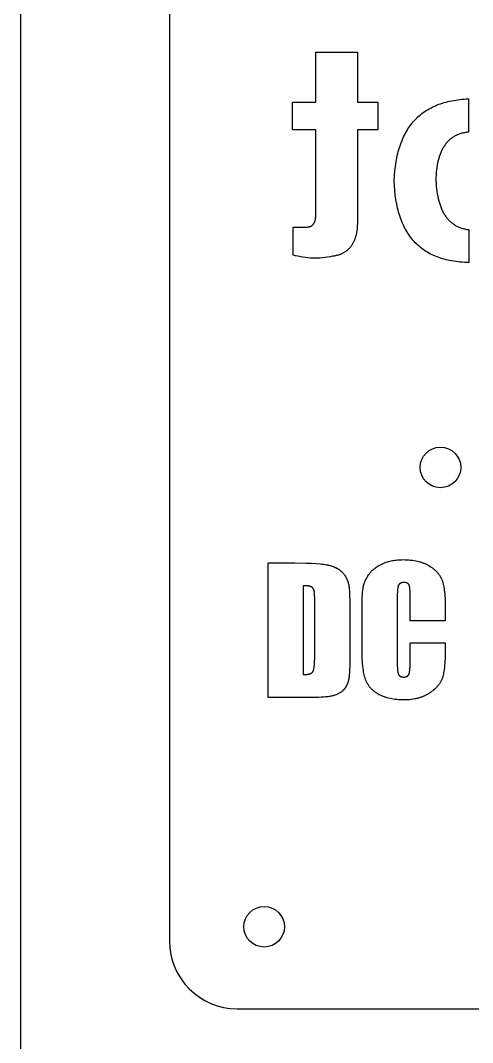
# Model space of a CAD drawing. Header units: millimetres. Extents: x 169 to 969, y 234 to 834.
# Drawn here: x 169.1 to 202.5, y 536.3 to 611.8 of the extents above; entities that cross this region are included whole.
import ezdxf

# ---------------------------------------------------------------- set-up
doc = ezdxf.new("R2010")
doc.units = ezdxf.units.MM
doc.header["$MEASUREMENT"] = 0
for name, color, linetype, true_color in [('標籤', 18, 'Continuous', 0x000000), ('標籤$切斷線', 1, 'Continuous', 0xff0000), ('邊框空跑', 4, 'Continuous', 0x00ffff), ('零件切斷線', 5, 'Continuous', 0x0000ff)]:
    doc.layers.add(name, color=color, linetype=linetype, true_color=true_color)

msp = doc.modelspace()

# ---------------------------------------------------------------- linework, layer by layer
at = {"layer": '標籤'}
for points in [[(200.475, 567.419), (197.884, 567.419), (197.884, 569.133), (197.883, 569.311), (197.879, 569.471), (197.872, 569.614), (197.863, 569.739), (197.857, 569.796), (197.851, 569.847), (197.844, 569.895), (197.836, 569.938), (197.832, 569.957), (197.828, 569.976), (197.824, 569.994), (197.819, 570.01), (197.814, 570.026), (197.809, 570.04), (197.807, 570.047), (197.804, 570.053), (197.802, 570.059), (197.799, 570.065), (197.796, 570.071), (197.793, 570.077), (197.791, 570.082), (197.788, 570.088), (197.784, 570.093), (197.781, 570.099), (197.778, 570.104), (197.775, 570.109), (197.771, 570.114), (197.767, 570.119), (197.764, 570.124), (197.76, 570.128), (197.756, 570.133), (197.752, 570.138), (197.748, 570.142), (197.744, 570.147), (197.739, 570.151), (197.735, 570.155), (197.73, 570.159), (197.726, 570.163), (197.721, 570.167), (197.716, 570.171), (197.711, 570.175), (197.706, 570.178), (197.701, 570.182), (197.696, 570.185), (197.691, 570.189), (197.685, 570.192), (197.68, 570.195), (197.674, 570.198), (197.668, 570.202), (197.663, 570.204), (197.657, 570.207), (197.651, 570.21), (197.645, 570.213), (197.638, 570.215), (197.632, 570.218), (197.626, 570.22), (197.613, 570.225), (197.599, 570.229), (197.585, 570.233), (197.571, 570.236), (197.556, 570.239), (197.541, 570.242), (197.525, 570.244), (197.51, 570.246), (197.493, 570.248), (197.476, 570.249), (197.459, 570.25), (197.442, 570.251), (197.424, 570.251), (197.404, 570.251), (197.384, 570.25), (197.365, 570.249), (197.346, 570.247), (197.327, 570.245), (197.309, 570.243), (197.292, 570.24), (197.275, 570.237), (197.259, 570.233), (197.243, 570.229), (197.227, 570.224), (197.219, 570.222), (197.212, 570.219), (197.205, 570.216), (197.197, 570.213), (197.19, 570.21), (197.183, 570.207), (197.176, 570.204), (197.169, 570.201), (197.163, 570.198), (197.156, 570.194), (197.15, 570.19), (197.143, 570.187), (197.137, 570.183), (197.131, 570.179), (197.125, 570.175), (197.119, 570.171), (197.114, 570.167), (197.108, 570.162), (197.103, 570.158), (197.097, 570.153), (197.092, 570.148), (197.087, 570.144), (197.082, 570.139), (197.077, 570.134), (197.072, 570.128), (197.067, 570.123), (197.063, 570.118), (197.058, 570.112), (197.054, 570.107), (197.05, 570.101), (197.046, 570.095), (197.042, 570.089), (197.038, 570.083), (197.034, 570.077), (197.03, 570.071), (197.027, 570.064), (197.024, 570.058), (197.02, 570.051), (197.017, 570.045), (197.014, 570.038), (197.011, 570.031), (197.008, 570.024), (197.003, 570.009), (196.998, 569.994), (196.993, 569.977), (196.988, 569.959), (196.983, 569.94), (196.978, 569.92), (196.97, 569.878), (196.962, 569.831), (196.955, 569.78), (196.948, 569.724), (196.942, 569.665), (196.933, 569.534), (196.926, 569.387), (196.922, 569.223), (196.92, 569.042), (196.92, 564.428), (196.922, 564.255), (196.926, 564.098), (196.933, 563.956), (196.942, 563.83), (196.948, 563.773), (196.955, 563.72), (196.962, 563.671), (196.97, 563.625), (196.974, 563.604), (196.978, 563.584), (196.983, 563.565), (196.988, 563.547), (196.993, 563.529), (196.998, 563.513), (197.003, 563.498), (197.008, 563.484), (197.011, 563.477), (197.014, 563.47), (197.017, 563.463), (197.02, 563.457), (197.023, 563.45), (197.027, 563.444), (197.03, 563.438), (197.034, 563.432), (197.037, 563.426), (197.041, 563.42), (197.045, 563.414), (197.049, 563.409), (197.053, 563.403), (197.057, 563.398), (197.062, 563.392), (197.066, 563.387), (197.071, 563.382), (197.075, 563.377), (197.08, 563.372), (197.085, 563.367), (197.09, 563.362), (197.095, 563.358), (197.1, 563.353), (197.105, 563.349), (197.111, 563.345), (197.116, 563.341), (197.122, 563.337), (197.128, 563.333), (197.133, 563.329), (197.139, 563.325), (197.145, 563.322), (197.152, 563.318), (197.158, 563.315), (197.164, 563.311), (197.171, 563.308), (197.177, 563.305), (197.184, 563.302), (197.191, 563.299), (197.198, 563.297), (197.205, 563.294), (197.212, 563.291), (197.219, 563.289), (197.234, 563.284), (197.249, 563.28), (197.265, 563.277), (197.281, 563.273), (197.297, 563.271), (197.314, 563.268), (197.331, 563.266), (197.349, 563.265), (197.367, 563.264), (197.386, 563.263), (197.405, 563.263), (197.423, 563.263), (197.441, 563.264), (197.459, 563.265), (197.476, 563.266), (197.493, 563.268), (197.509, 563.271), (197.525, 563.274), (197.541, 563.277), (197.556, 563.28), (197.57, 563.285), (197.578, 563.287), (197.585, 563.289), (197.592, 563.292), (197.599, 563.294), (197.605, 563.297), (197.612, 563.3), (197.619, 563.303), (197.625, 563.306), (197.632, 563.309), (197.638, 563.312), (197.644, 563.315), (197.65, 563.319), (197.656, 563.322), (197.662, 563.326), (197.668, 563.33), (197.674, 563.333), (197.679, 563.337), (197.685, 563.341), (197.69, 563.346), (197.696, 563.35), (197.701, 563.354), (197.706, 563.359), (197.711, 563.364), (197.716, 563.368), (197.721, 563.373), (197.725, 563.378), (197.73, 563.383), (197.734, 563.388), (197.739, 563.394), (197.743, 563.399), (197.747, 563.405), (197.751, 563.41), (197.755, 563.416), (197.759, 563.422), (197.763, 563.428), (197.767, 563.434), (197.77, 563.44), (197.774, 563.446), (197.777, 563.452), (197.781, 563.459), (197.784, 563.466), (197.787, 563.472), (197.79, 563.479), (197.793, 563.486), (197.796, 563.493), (197.798, 563.5), (197.804, 563.516), (197.809, 563.533), (197.814, 563.551), (197.819, 563.57), (197.824, 563.591), (197.828, 563.612), (197.833, 563.635), (197.841, 563.684), (197.849, 563.738), (197.855, 563.796), (197.861, 563.86), (197.871, 564), (197.878, 564.159), (197.884, 564.535), (197.884, 565.793), (200.475, 565.793), (200.475, 565.403), (200.471, 565.029), (200.461, 564.684), (200.444, 564.366), (200.42, 564.077), (200.405, 563.943), (200.389, 563.816), (200.371, 563.696), (200.351, 563.583), (200.33, 563.477), (200.307, 563.379), (200.294, 563.332), (200.282, 563.287), (200.269, 563.244), (200.255, 563.202), (200.241, 563.162), (200.226, 563.122), (200.209, 563.082), (200.192, 563.042), (200.174, 563.003), (200.154, 562.964), (200.134, 562.926), (200.112, 562.888), (200.09, 562.85), (200.066, 562.812), (200.042, 562.775), (200.016, 562.738), (199.989, 562.701), (199.962, 562.665), (199.933, 562.629), (199.903, 562.593), (199.872, 562.558), (199.841, 562.523), (199.808, 562.488), (199.774, 562.454), (199.739, 562.419), (199.703, 562.386), (199.666, 562.352), (199.628, 562.319), (199.589, 562.286), (199.548, 562.253), (199.465, 562.189), (199.377, 562.126), (199.286, 562.065), (199.239, 562.035), (199.191, 562.005), (199.142, 561.977), (199.093, 561.95), (199.043, 561.924), (198.992, 561.899), (198.941, 561.874), (198.889, 561.851), (198.836, 561.828), (198.783, 561.807), (198.729, 561.786), (198.674, 561.767), (198.619, 561.748), (198.562, 561.731), (198.506, 561.714), (198.448, 561.698), (198.39, 561.683), (198.331, 561.67), (198.272, 561.657), (198.212, 561.645), (198.089, 561.624), (197.964, 561.607), (197.836, 561.593), (197.706, 561.584), (197.572, 561.578), (197.436, 561.576), (197.295, 561.578), (197.157, 561.583), (197.022, 561.591), (196.89, 561.602), (196.761, 561.616), (196.636, 561.634), (196.513, 561.655), (196.394, 561.679), (196.278, 561.706), (196.165, 561.737), (196.055, 561.771), (196.001, 561.789), (195.948, 561.807), (195.896, 561.827), (195.845, 561.848), (195.794, 561.869), (195.744, 561.891), (195.695, 561.914), (195.647, 561.938), (195.599, 561.962), (195.553, 561.987), (195.507, 562.013), (195.462, 562.04), (195.418, 562.067), (195.375, 562.095), (195.333, 562.124), (195.292, 562.153), (195.252, 562.183), (195.214, 562.213), (195.176, 562.244), (195.138, 562.275), (195.102, 562.308), (195.067, 562.34), (195.033, 562.374), (195, 562.408), (194.968, 562.443), (194.937, 562.478), (194.907, 562.514), (194.877, 562.55), (194.849, 562.588), (194.822, 562.625), (194.796, 562.664), (194.77, 562.703), (194.746, 562.742), (194.723, 562.783), (194.7, 562.823), (194.679, 562.865), (194.658, 562.907), (194.639, 562.95), (194.621, 562.993), (194.603, 563.037), (194.586, 563.082), (194.571, 563.127), (194.556, 563.173), (194.542, 563.221), (194.514, 563.32), (194.489, 563.426), (194.466, 563.537), (194.444, 563.654), (194.424, 563.776), (194.406, 563.904), (194.39, 564.038), (194.364, 564.324), (194.345, 564.632), (194.334, 564.963), (194.33, 565.317), (194.33, 568.221), (194.335, 568.725), (194.348, 569.162), (194.359, 569.355), (194.372, 569.532), (194.387, 569.691), (194.404, 569.834), (194.414, 569.901), (194.427, 569.968), (194.442, 570.034), (194.459, 570.1), (194.479, 570.166), (194.501, 570.231), (194.525, 570.296), (194.551, 570.361), (194.58, 570.426), (194.611, 570.49), (194.644, 570.554), (194.68, 570.618), (194.718, 570.681), (194.758, 570.744), (194.801, 570.806), (194.845, 570.869), (194.869, 570.9), (194.892, 570.93), (194.917, 570.96), (194.942, 570.99), (194.967, 571.019), (194.993, 571.048), (195.02, 571.076), (195.047, 571.104), (195.075, 571.132), (195.103, 571.159), (195.161, 571.212), (195.221, 571.263), (195.284, 571.313), (195.349, 571.361), (195.416, 571.408), (195.485, 571.453), (195.557, 571.496), (195.63, 571.537), (195.706, 571.577), (195.784, 571.615), (195.865, 571.652), (195.947, 571.686), (196.031, 571.719), (196.116, 571.749), (196.203, 571.777), (196.291, 571.803), (196.381, 571.826), (196.472, 571.847), (196.565, 571.866), (196.659, 571.883), (196.755, 571.897), (196.852, 571.91), (196.951, 571.92), (197.052, 571.928), (197.153, 571.933), (197.257, 571.936), (197.362, 571.938), (197.504, 571.936), (197.643, 571.931), (197.779, 571.922), (197.911, 571.91), (198.041, 571.895), (198.167, 571.876), (198.29, 571.853), (198.41, 571.828), (198.527, 571.798), (198.585, 571.783), (198.641, 571.766), (198.697, 571.748), (198.752, 571.73), (198.806, 571.71), (198.859, 571.69), (198.912, 571.669), (198.964, 571.647), (199.015, 571.625), (199.065, 571.601), (199.114, 571.577), (199.163, 571.551), (199.211, 571.525), (199.258, 571.498), (199.349, 571.442), (199.437, 571.385), (199.479, 571.355), (199.52, 571.326), (199.56, 571.295), (199.599, 571.265), (199.638, 571.234), (199.675, 571.202), (199.711, 571.17), (199.746, 571.138), (199.78, 571.105), (199.813, 571.072), (199.846, 571.038), (199.877, 571.004), (199.907, 570.97), (199.936, 570.935), (199.964, 570.9), (199.992, 570.864), (200.018, 570.828), (200.043, 570.791), (200.067, 570.754), (200.09, 570.717), (200.112, 570.679), (200.134, 570.64), (200.154, 570.602), (200.173, 570.563), (200.191, 570.523), (200.208, 570.483), (200.225, 570.443), (200.24, 570.402), (200.254, 570.36), (200.268, 570.317), (200.282, 570.272), (200.295, 570.226), (200.32, 570.13), (200.342, 570.028), (200.364, 569.92), (200.383, 569.807), (200.4, 569.688), (200.416, 569.563), (200.43, 569.433), (200.442, 569.296), (200.46, 569.007), (200.471, 568.695), (200.475, 568.36)], [(187.402, 571.697), (189.349, 571.697), (190.215, 571.686), (190.59, 571.672), (190.928, 571.654), (191.228, 571.629), (191.363, 571.615), (191.489, 571.6), (191.605, 571.583), (191.712, 571.565), (191.809, 571.546), (191.855, 571.535), (191.897, 571.525), (191.979, 571.502), (192.058, 571.478), (192.135, 571.453), (192.209, 571.425), (192.281, 571.396), (192.351, 571.365), (192.384, 571.349), (192.417, 571.332), (192.45, 571.315), (192.482, 571.298), (192.513, 571.28), (192.544, 571.262), (192.574, 571.243), (192.603, 571.224), (192.632, 571.204), (192.66, 571.184), (192.688, 571.164), (192.714, 571.143), (192.741, 571.121), (192.766, 571.1), (192.791, 571.077), (192.816, 571.055), (192.84, 571.032), (192.863, 571.008), (192.885, 570.984), (192.907, 570.96), (192.949, 570.911), (192.99, 570.86), (193.028, 570.81), (193.064, 570.758), (193.098, 570.706), (193.13, 570.653), (193.16, 570.599), (193.188, 570.545), (193.202, 570.517), (193.214, 570.49), (193.227, 570.462), (193.238, 570.434), (193.25, 570.406), (193.26, 570.378), (193.271, 570.349), (193.28, 570.321), (193.289, 570.292), (193.298, 570.263), (193.306, 570.234), (193.314, 570.204), (193.321, 570.175), (193.328, 570.145), (193.34, 570.085), (193.35, 570.021), (193.36, 569.95), (193.369, 569.872), (193.378, 569.786), (193.393, 569.593), (193.405, 569.371), (193.421, 568.839), (193.426, 568.191), (193.426, 564.71), (193.418, 564.096), (193.409, 563.831), (193.395, 563.593), (193.377, 563.383), (193.367, 563.289), (193.355, 563.201), (193.343, 563.121), (193.329, 563.047), (193.322, 563.013), (193.315, 562.98), (193.308, 562.949), (193.3, 562.92), (193.283, 562.865), (193.265, 562.811), (193.246, 562.758), (193.235, 562.732), (193.225, 562.707), (193.214, 562.682), (193.202, 562.658), (193.19, 562.633), (193.178, 562.61), (193.166, 562.586), (193.153, 562.563), (193.14, 562.541), (193.126, 562.518), (193.112, 562.496), (193.098, 562.475), (193.083, 562.454), (193.068, 562.433), (193.052, 562.413), (193.036, 562.393), (193.02, 562.373), (193.004, 562.354), (192.987, 562.335), (192.969, 562.317), (192.952, 562.299), (192.934, 562.281), (192.915, 562.264), (192.897, 562.247), (192.877, 562.23), (192.858, 562.214), (192.818, 562.183), (192.777, 562.153), (192.734, 562.124), (192.691, 562.096), (192.646, 562.07), (192.601, 562.045), (192.554, 562.021), (192.506, 561.998), (192.456, 561.976), (192.406, 561.956), (192.354, 561.936), (192.302, 561.918), (192.248, 561.901), (192.193, 561.886), (192.137, 561.871), (192.079, 561.858), (192.02, 561.846), (191.956, 561.834), (191.889, 561.824), (191.818, 561.814), (191.666, 561.796), (191.499, 561.782), (191.317, 561.771), (191.121, 561.763), (190.684, 561.757), (187.402, 561.757)], [(189.993, 570.01), (189.993, 563.444), (190.063, 563.444), (190.13, 563.447), (190.193, 563.451), (190.253, 563.458), (190.282, 563.461), (190.31, 563.466), (190.337, 563.47), (190.363, 563.475), (190.388, 563.481), (190.413, 563.487), (190.436, 563.493), (190.459, 563.5), (190.48, 563.507), (190.501, 563.515), (190.521, 563.523), (190.531, 563.527), (190.541, 563.531), (190.55, 563.536), (190.559, 563.54), (190.568, 563.545), (190.576, 563.55), (190.585, 563.555), (190.593, 563.56), (190.601, 563.565), (190.608, 563.57), (190.616, 563.575), (190.623, 563.581), (190.63, 563.586), (190.637, 563.592), (190.644, 563.598), (190.65, 563.604), (190.657, 563.61), (190.663, 563.616), (190.668, 563.622), (190.674, 563.628), (190.679, 563.635), (190.684, 563.641), (190.689, 563.648), (190.694, 563.655), (190.699, 563.662), (190.703, 563.669), (190.707, 563.676), (190.711, 563.683), (190.715, 563.691), (190.719, 563.7), (190.723, 563.708), (190.727, 563.718), (190.73, 563.727), (190.734, 563.737), (190.741, 563.758), (190.748, 563.78), (190.755, 563.804), (190.761, 563.829), (190.767, 563.856), (190.773, 563.885), (190.784, 563.946), (190.794, 564.013), (190.803, 564.087), (190.81, 564.166), (190.817, 564.252), (190.828, 564.441), (190.834, 564.655), (190.836, 564.892), (190.836, 568.77), (190.833, 569.079), (190.825, 569.327), (190.819, 569.428), (190.811, 569.514), (190.807, 569.551), (190.802, 569.585), (190.797, 569.614), (190.794, 569.628), (190.792, 569.64), (190.789, 569.652), (190.786, 569.663), (190.782, 569.675), (190.779, 569.686), (190.775, 569.697), (190.771, 569.708), (190.767, 569.719), (190.762, 569.729), (190.758, 569.739), (190.753, 569.749), (190.748, 569.759), (190.742, 569.769), (190.737, 569.778), (190.731, 569.788), (190.725, 569.797), (190.719, 569.806), (190.712, 569.814), (190.706, 569.823), (190.699, 569.831), (190.692, 569.839), (190.684, 569.847), (190.677, 569.855), (190.669, 569.862), (190.661, 569.869), (190.653, 569.876), (190.644, 569.883), (190.636, 569.89), (190.627, 569.896), (190.618, 569.903), (190.608, 569.909), (190.599, 569.915), (190.589, 569.92), (190.584, 569.923), (190.579, 569.926), (190.568, 569.931), (190.557, 569.936), (190.545, 569.941), (190.533, 569.946), (190.52, 569.951), (190.506, 569.955), (190.492, 569.96), (190.478, 569.964), (190.463, 569.968), (190.447, 569.971), (190.431, 569.975), (190.397, 569.982), (190.361, 569.987), (190.322, 569.993), (190.282, 569.997), (190.239, 570.001), (190.194, 570.004), (190.098, 570.008)]]:
    msp.add_lwpolyline(points, close=True, dxfattribs=at)
at = {"layer": '標籤$切斷線'}
for points in [[(195.499, 605.731), (195.499, 603.69), (193.985, 603.69), (193.985, 596.901), (193.983, 596.758), (193.978, 596.62), (193.969, 596.485), (193.956, 596.354), (193.94, 596.228), (193.92, 596.105), (193.909, 596.046), (193.897, 595.987), (193.884, 595.93), (193.87, 595.873), (193.855, 595.817), (193.84, 595.763), (193.823, 595.709), (193.806, 595.657), (193.787, 595.605), (193.768, 595.555), (193.748, 595.505), (193.727, 595.457), (193.705, 595.409), (193.682, 595.363), (193.658, 595.317), (193.634, 595.273), (193.608, 595.23), (193.582, 595.187), (193.554, 595.146), (193.526, 595.106), (193.497, 595.067), (193.467, 595.028), (193.436, 594.991), (193.404, 594.955), (193.372, 594.92), (193.338, 594.885), (193.304, 594.852), (193.268, 594.82), (193.232, 594.789), (193.195, 594.759), (193.157, 594.73), (193.118, 594.702), (193.078, 594.675), (193.037, 594.649), (192.995, 594.624), (192.953, 594.6), (192.909, 594.577), (192.865, 594.555), (192.82, 594.534), (192.774, 594.514), (192.727, 594.495), (192.679, 594.477), (192.63, 594.46), (192.58, 594.445), (192.529, 594.43), (192.478, 594.416), (192.425, 594.403), (192.372, 594.391), (192.318, 594.381), (192.263, 594.371), (192.207, 594.362), (192.15, 594.355), (191.967, 594.317), (191.783, 594.286), (191.6, 594.26), (191.417, 594.24), (191.235, 594.226), (191.052, 594.217), (190.87, 594.214), (190.688, 594.217), (190.506, 594.226), (190.324, 594.24), (190.142, 594.26), (189.961, 594.286), (189.779, 594.317), (189.598, 594.354), (189.417, 594.397), (189.236, 594.446), (189.236, 596.512), (190.2, 596.512), (190.223, 596.511), (190.246, 596.511), (190.269, 596.512), (190.291, 596.513), (190.313, 596.514), (190.335, 596.517), (190.356, 596.519), (190.377, 596.523), (190.397, 596.526), (190.417, 596.53), (190.436, 596.535), (190.456, 596.541), (190.474, 596.546), (190.493, 596.553), (190.511, 596.56), (190.528, 596.567), (190.546, 596.575), (190.562, 596.584), (190.579, 596.593), (190.587, 596.597), (190.595, 596.602), (190.603, 596.607), (190.61, 596.612), (190.618, 596.617), (190.626, 596.623), (190.633, 596.628), (190.641, 596.634), (190.648, 596.64), (190.655, 596.645), (190.662, 596.652), (190.669, 596.658), (190.676, 596.664), (190.683, 596.67), (190.696, 596.684), (190.709, 596.697), (190.721, 596.712), (190.734, 596.726), (190.745, 596.742), (190.757, 596.758), (190.767, 596.774), (190.778, 596.791), (190.788, 596.808), (190.798, 596.826), (190.807, 596.845), (190.816, 596.864), (190.825, 596.883), (190.833, 596.904), (190.841, 596.924), (190.848, 596.945), (190.855, 596.967), (190.862, 596.989), (190.868, 597.012), (190.874, 597.035), (190.879, 597.059), (190.884, 597.083), (190.889, 597.108), (190.893, 597.133), (190.897, 597.159), (190.9, 597.186), (190.906, 597.24), (190.91, 597.297), (190.913, 597.355), (190.914, 597.416), (190.913, 597.479), (190.911, 597.544), (190.911, 603.69), (189.192, 603.69), (189.192, 605.731), (190.911, 605.731), (190.911, 609.425), (193.985, 609.425), (193.985, 605.731)], [(202.208, 593.896), (202.043, 593.9), (201.88, 593.907), (201.72, 593.917), (201.563, 593.929), (201.408, 593.945), (201.255, 593.963), (201.105, 593.984), (200.958, 594.008), (200.813, 594.035), (200.67, 594.065), (200.53, 594.098), (200.393, 594.134), (200.258, 594.172), (200.126, 594.213), (199.996, 594.258), (199.868, 594.305), (199.744, 594.355), (199.621, 594.408), (199.501, 594.463), (199.384, 594.522), (199.269, 594.583), (199.157, 594.648), (199.047, 594.715), (198.94, 594.785), (198.835, 594.858), (198.732, 594.934), (198.633, 595.013), (198.535, 595.095), (198.441, 595.179), (198.348, 595.266), (198.258, 595.357), (198.171, 595.45), (198.086, 595.546), (198.004, 595.645), (197.924, 595.747), (197.847, 595.851), (197.772, 595.959), (197.7, 596.069), (197.631, 596.183), (197.563, 596.299), (197.499, 596.418), (197.436, 596.54), (197.377, 596.665), (197.32, 596.792), (197.265, 596.923), (197.213, 597.056), (197.163, 597.193), (197.116, 597.332), (197.071, 597.474), (197.029, 597.619), (196.99, 597.767), (196.953, 597.918), (196.918, 598.071), (196.886, 598.228), (196.856, 598.387), (196.829, 598.549), (196.783, 598.882), (196.746, 599.227), (196.719, 599.583), (196.703, 599.951), (196.722, 600.31), (196.751, 600.658), (196.79, 600.996), (196.839, 601.322), (196.867, 601.481), (196.897, 601.637), (196.93, 601.791), (196.965, 601.942), (197.003, 602.09), (197.044, 602.235), (197.086, 602.377), (197.131, 602.517), (197.179, 602.654), (197.229, 602.788), (197.282, 602.92), (197.337, 603.049), (197.394, 603.174), (197.454, 603.298), (197.516, 603.418), (197.581, 603.536), (197.648, 603.651), (197.718, 603.763), (197.79, 603.872), (197.865, 603.979), (197.942, 604.083), (198.022, 604.184), (198.104, 604.283), (198.188, 604.378), (198.275, 604.471), (198.364, 604.561), (198.456, 604.649), (198.55, 604.733), (198.647, 604.815), (198.746, 604.894), (198.848, 604.971), (198.952, 605.044), (199.058, 605.115), (199.167, 605.183), (199.279, 605.249), (199.393, 605.311), (199.509, 605.371), (199.628, 605.428), (199.749, 605.482), (199.873, 605.534), (199.999, 605.583), (200.127, 605.629), (200.258, 605.672), (200.392, 605.713), (200.528, 605.75), (200.666, 605.786), (200.807, 605.818), (200.95, 605.847), (201.096, 605.874), (201.244, 605.898), (201.395, 605.919), (201.548, 605.938), (201.704, 605.954), (201.862, 605.967), (202.022, 605.977), (202.185, 605.984), (202.185, 603.529), (202.112, 603.521), (202.04, 603.512), (201.969, 603.501), (201.899, 603.488), (201.83, 603.474), (201.763, 603.459), (201.696, 603.442), (201.631, 603.423), (201.567, 603.403), (201.504, 603.381), (201.442, 603.358), (201.381, 603.334), (201.321, 603.307), (201.263, 603.28), (201.205, 603.25), (201.149, 603.22), (201.094, 603.187), (201.04, 603.154), (200.987, 603.118), (200.935, 603.081), (200.884, 603.043), (200.835, 603.003), (200.786, 602.962), (200.739, 602.919), (200.693, 602.874), (200.648, 602.828), (200.604, 602.781), (200.562, 602.732), (200.52, 602.681), (200.479, 602.629), (200.44, 602.575), (200.402, 602.52), (200.365, 602.463), (200.329, 602.405), (200.294, 602.345), (200.26, 602.284), (200.228, 602.221), (200.197, 602.157), (200.166, 602.091), (200.137, 602.024), (200.109, 601.955), (200.082, 601.885), (200.056, 601.813), (200.032, 601.739), (200.008, 601.664), (199.986, 601.588), (199.965, 601.51), (199.945, 601.43), (199.908, 601.267), (199.875, 601.097), (199.848, 600.921), (199.824, 600.739), (199.806, 600.551), (199.791, 600.357), (199.782, 600.157), (199.777, 599.951), (199.789, 599.743), (199.805, 599.542), (199.825, 599.346), (199.85, 599.157), (199.878, 598.974), (199.911, 598.796), (199.948, 598.625), (199.989, 598.46), (200.034, 598.302), (200.058, 598.224), (200.083, 598.149), (200.109, 598.075), (200.136, 598.002), (200.164, 597.931), (200.194, 597.861), (200.224, 597.793), (200.255, 597.727), (200.287, 597.662), (200.321, 597.598), (200.355, 597.536), (200.391, 597.476), (200.427, 597.417), (200.464, 597.36), (200.503, 597.304), (200.542, 597.25), (200.583, 597.197), (200.625, 597.146), (200.667, 597.096), (200.711, 597.047), (200.756, 597.001), (200.801, 596.956), (200.848, 596.912), (200.896, 596.87), (200.945, 596.829), (200.994, 596.79), (201.045, 596.752), (201.097, 596.716), (201.15, 596.682), (201.204, 596.649), (201.259, 596.617), (201.315, 596.587), (201.372, 596.559), (201.43, 596.532), (201.489, 596.506), (201.55, 596.483), (201.611, 596.46), (201.673, 596.439), (201.736, 596.42), (201.8, 596.402), (201.866, 596.386), (201.932, 596.371), (201.999, 596.358), (202.068, 596.346), (202.137, 596.336), (202.208, 596.327)]]:
    msp.add_lwpolyline(points, close=True, dxfattribs=at)
for centre in [(200.113, 578.757), (187.101, 544.813)]:
    msp.add_circle(centre, 1.5, dxfattribs=at)
at = {"layer": '邊框空跑'}
msp.add_lwpolyline([(969.113, 833.757), (169.113, 833.757), (169.113, 233.757), (969.113, 233.757)], close=True, dxfattribs=at)
at = {"layer": '零件切斷線'}
msp.add_line((185.113, 538.757), (325.113, 538.757), dxfattribs=at)
msp.add_lwpolyline([(180.113, 673.757), (180.113, 543.757)], dxfattribs=at)
msp.add_arc((185.113, 543.757), 5, 180, 270, dxfattribs=at)

doc.saveas('drawing.dxf')
